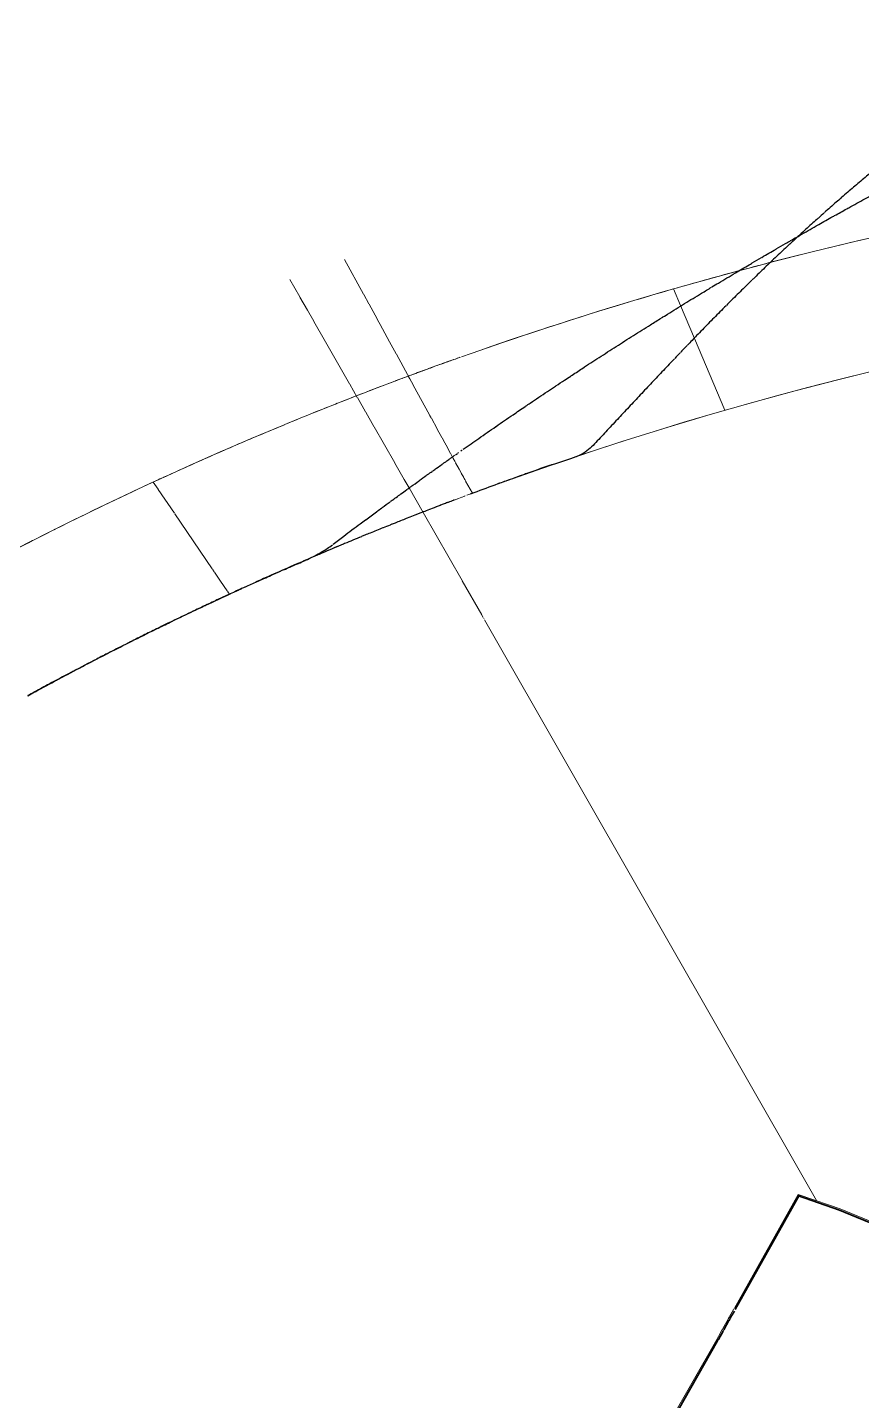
# Model space of a CAD drawing. Header units: millimetres. Extents: x -35445 to 232153, y -57203 to 42724.
# Drawn here: x 155683 to 168099, y 20605 to 41027 of the extents above; entities that cross this region are included whole.
import ezdxf

# ---------------------------------------------------------------- set-up
doc = ezdxf.new("R2010")
doc.units = ezdxf.units.MM
doc.layers.add('C-TOPO', color=7, linetype='Continuous', lineweight=9)

msp = doc.modelspace()

# ---------------------------------------------------------------- linework, layer by layer
at = {"color": 50, "lineweight": 9}
for p, q in [((160687, 37059), (160403, 37578)), ((159737, 37020), (159590, 37278)), ((159850, 36823), (159739, 37017)), ((160764, 36917), (160689, 37054)), ((159945, 36657), (159852, 36820)), ((160887, 36693), (160767, 36912)), ((160119, 36352), (159946, 36655)), ((160914, 36643), (160890, 36687)), ((160934, 36607), (160914, 36643)), ((161073, 36353), (160934, 36607)), ((160476, 35728), (160120, 36352)), ((161172, 36171), (161073, 36351)), ((161374, 35801), (161174, 36167)), ((161650, 35952), (161557, 35918)), ((161777, 35998), (161654, 35953)), ((161775, 35997), (161722, 35978)), ((161850, 36024), (161779, 35998)), ((161853, 36025), (161843, 36021)), ((161895, 36040), (161854, 36025)), ((161985, 36072), (161858, 36027)), ((162022, 36086), (161983, 36072)), ((162027, 36087), (161988, 36073)), ((162048, 36095), (162028, 36088)), ((162052, 36096), (162032, 36089)), ((162078, 36105), (162048, 36095)), ((162082, 36107), (162052, 36096)), ((162112, 36117), (162081, 36106)), ((162117, 36119), (162085, 36108)), ((162123, 36121), (162117, 36119)), ((161352, 35842), (161158, 35769)), ((161553, 35916), (161352, 35842)), ((161352, 35842), (161374, 35801)), ((161374, 35801), (161352, 35842)), ((161374, 35801), (161422, 35714)), ((161422, 35714), (161374, 35801)), ((161422, 35714), (161374, 35801)), ((160593, 35525), (160481, 35720)), ((160656, 35578), (160536, 35532)), ((161425, 35708), (161666, 35267)), ((161666, 35267), (161425, 35708)), ((161666, 35267), (161425, 35708)), ((160716, 35311), (160594, 35523)), ((159741, 35215), (159512, 35121)), ((160841, 35091), (160718, 35307)), ((161668, 35263), (161690, 35222)), ((161690, 35222), (161668, 35263)), ((161690, 35222), (161668, 35263)), ((161695, 35215), (161782, 35055)), ((161782, 35055), (161695, 35215)), ((161782, 35055), (161695, 35215)), ((159048, 34927), (158970, 34893)), ((159156, 34972), (159054, 34929)), ((159509, 35119), (159158, 34973)), ((161150, 34551), (160844, 35086)), ((161783, 35053), (161851, 34928)), ((161851, 34928), (161783, 35053)), ((161851, 34928), (161783, 35053)), ((161854, 34923), (161874, 34887)), ((161874, 34887), (161854, 34923)), ((161874, 34887), (161854, 34923)), ((158970, 34893), (158601, 34735)), ((161876, 34883), (161914, 34812)), ((161914, 34812), (161876, 34883)), ((161914, 34812), (161876, 34883)), ((161915, 34812), (161944, 34759)), ((161944, 34759), (161915, 34812)), ((161944, 34759), (161915, 34812)), ((161946, 34754), (161982, 34689)), ((161982, 34689), (161946, 34754)), ((161982, 34689), (161946, 34754)), ((161211, 34445), (161151, 34549)), ((161983, 34687), (162005, 34647)), ((162005, 34647), (161983, 34687)), ((162005, 34647), (161983, 34687)), ((162009, 34639), (162021, 34618)), ((162021, 34618), (162009, 34639)), ((162021, 34618), (162009, 34639)), ((162021, 34618), (162043, 34577)), ((162043, 34577), (162021, 34618)), ((162043, 34577), (162021, 34618)), ((162044, 34575), (162054, 34558)), ((162054, 34558), (162044, 34575)), ((162054, 34558), (162044, 34575)), ((162056, 34553), (162107, 34460)), ((162107, 34460), (162056, 34553)), ((162107, 34460), (162056, 34553)), ((157704, 34334), (157608, 34290)), ((161290, 34306), (161213, 34441)), ((162108, 34458), (162138, 34404)), ((162138, 34404), (162108, 34458)), ((162138, 34404), (162108, 34458)), ((162141, 34398), (162177, 34332)), ((162177, 34332), (162141, 34398)), ((162177, 34332), (162141, 34398)), ((162180, 34327), (162183, 34321)), ((162183, 34321), (162180, 34327)), ((162183, 34321), (162180, 34327)), ((162185, 34317), (162191, 34306)), ((162191, 34306), (162185, 34317)), ((162191, 34306), (162185, 34317)), ((157602, 34287), (157259, 34128)), ((157627, 34161), (157555, 34266)), ((157870, 33803), (157631, 34155)), ((161363, 34180), (161291, 34306)), ((161572, 33813), (161363, 34180)), ((162192, 34304), (162196, 34297)), ((162196, 34297), (162192, 34304)), ((162196, 34297), (162192, 34304)), ((162197, 34295), (162203, 34285)), ((162203, 34285), (162197, 34295)), ((162203, 34285), (162197, 34295)), ((161782, 33902), (161845, 33926)), ((161848, 33927), (161862, 33932)), ((161869, 33935), (161941, 33962)), ((161946, 33964), (162022, 33993)), ((162025, 33994), (162046, 34002)), ((162049, 34003), (162075, 34013)), ((162076, 34013), (162112, 34027)), ((162123, 34031), (162151, 34042)), ((162151, 34042), (162183, 34053)), ((162180, 34052), (162156, 34043)), ((162198, 34059), (162184, 34054)), ((162187, 34055), (162200, 34060)), ((156364, 33698), (156095, 33565)), ((158433, 32973), (157875, 33795)), ((161176, 33665), (161340, 33730)), ((161646, 33849), (161766, 33896)), ((161767, 33896), (161775, 33899)), ((156093, 33564), (156079, 33557)), ((156090, 33562), (156081, 33558)), ((160655, 33454), (160973, 33583)), ((161114, 33640), (161172, 33663)), ((160653, 33453), (160594, 33429)), ((158462, 32932), (158435, 32972)), ((158557, 32792), (158466, 32926)), ((158655, 32648), (158557, 32792)), ((159075, 32774), (159256, 32855)), ((159256, 32855), (159305, 32877)), ((158675, 32619), (158659, 32642)), ((158689, 32598), (158676, 32616)), ((158258, 32397), (158328, 32430)), ((157631, 32095), (157830, 32192)), ((155919, 31214), (156324, 31430)), ((155690, 31089), (155919, 31214))]:
    msp.add_line(p, q, dxfattribs=at)
at = {"color": 254, "lineweight": 9}
for p, q in [((165406, 36891), (165301, 37139)), ((162073, 34012), (162022, 33993)), ((162109, 34026), (162074, 34012)), ((162147, 34040), (162122, 34030)), ((162156, 34043), (162149, 34041)), ((162152, 32800), (161572, 33813)), ((162444, 32290), (162153, 32798)), ((162466, 32252), (162445, 32288)), ((162478, 32231), (162474, 32237))]:
    msp.add_line(p, q, dxfattribs=at)
at = {"color": 9, "lineweight": 9}
for p, q in [((165613, 36403), (165406, 36891)), ((162205, 34281), (162305, 34099)), ((162305, 34099), (162205, 34281)), ((162305, 34099), (162205, 34281)), ((162225, 34069), (162305, 34099))]:
    msp.add_line(p, q, dxfattribs=at)
at = {"color": 252, "lineweight": 9}
for p, q in [((166065, 35334), (165613, 36403)), ((167429, 23578), (162485, 32218))]:
    msp.add_line(p, q, dxfattribs=at)
for points in [[(173534, 38860, 0), (173031, 38791, 0), (172529, 38717, 0), (172027, 38638, 0), (171527, 38556, 0), (171028, 38469, 0), (170529, 38377, 0), (170032, 38282, 0), (169537, 38182, 0), (169042, 38078, 0), (168549, 37970, 0), (168058, 37857, 0), (167567, 37740, 0), (167079, 37619, 0), (166745, 37534, 0)], [(163073, 34377, 0), (163195, 34420, 0), (163643, 34574, 0), (164093, 34725, 0), (164545, 34872, 0), (164999, 35015, 0), (165455, 35155, 0), (165913, 35290, 0), (166372, 35421, 0), (166832, 35548, 0), (167295, 35672, 0), (167759, 35791, 0), (168224, 35906, 0)]]:
    msp.add_polyline3d(points, dxfattribs=at)
at = {"color": 254, "lineweight": 9}
for points in [[(166273, 37409, 0), (166106, 37364, 0), (165622, 37230, 0), (165140, 37093, 0), (164660, 36951, 0), (164184, 36805, 0)], [(164181, 36805, 0), (163705, 36654, 0), (163230, 36500, 0), (162757, 36341, 0), (162287, 36179, 0), (162146, 36130, 0)], [(159305, 32877, 0), (159685, 33044, 0), (160116, 33229, 0), (160393, 33346, 0)]]:
    msp.add_polyline3d(points, dxfattribs=at)
at = {"color": 9, "lineweight": 9}
for points in [[(166745, 37534, 0), (166592, 37494, 0), (166273, 37409, 0)], [(162305, 34099, 0), (162749, 34261, 0), (163073, 34377, 0)]]:
    msp.add_polyline3d(points, dxfattribs=at)
at = {"color": 50, "lineweight": 9}
for points in [[(161843, 36021, 0), (161818, 36012, 0), (161782, 35999, 0)], [(161150, 35767, 0), (160888, 35667, 0), (160658, 35579, 0)], [(160532, 35530, 0), (160426, 35489, 0), (159966, 35306, 0), (159743, 35216, 0)], [(158597, 34733, 0), (158151, 34536, 0), (157706, 34335, 0)], [(157254, 34126, 0), (156817, 33918, 0), (156377, 33705, 0), (156368, 33700, 0)], [(161347, 33733, 0), (161422, 33762, 0), (161641, 33847, 0)], [(156075, 33555, 0), (155940, 33487, 0), (155761, 33397, 0)], [(160976, 33585, 0), (160985, 33588, 0), (161108, 33638, 0)], [(155758, 33395, 0), (155506, 33266, 0), (155282, 33150, 0)], [(160393, 33346, 0), (160549, 33411, 0), (160653, 33453, 0)], [(158328, 32430, 0), (158407, 32467, 0), (158830, 32663, 0), (159074, 32774, 0)], [(157834, 32194, 0), (157985, 32267, 0), (158258, 32397, 0)], [(156900, 31729, 0), (157151, 31856, 0), (157567, 32063, 0), (157630, 32094, 0)], [(156327, 31432, 0), (156738, 31646, 0), (156895, 31727, 0)]]:
    msp.add_polyline3d(points, dxfattribs=at)
at = {"color": 252, "lineweight": 9}
msp.add_ellipse((181359, -765), major_axis=(48731, 0), ratio=0.823831, start_param=0.161265, end_param=1.875666, dxfattribs=at)
at = {"color": 27, "lineweight": 9}
msp.add_ellipse((181359, -765), major_axis=(46411, 0), ratio=0.823831, start_param=0.161265, end_param=1.983723, dxfattribs=at)
at = {"color": 254, "lineweight": 9}
for major_axis, start_param, end_param in [((48731, 0), 1.886251, 1.8967), ((48731, 0), 1.896732, 1.924357), ((48731, 0), 1.924375, 1.976145), ((46411, 0), 2.000626, 2.006354), ((46411, 0), 2.016868, 2.020722), ((46411, 0), 2.009637, 2.016632), ((46411, 0), 2.0065, 2.009586), ((46411, 0), 2.025757, 2.028497), ((46411, 0), 2.02086, 2.025499), ((46411, 0), 2.034679, 2.071673)]:
    msp.add_ellipse((181359, -765), major_axis=major_axis, ratio=0.823831, start_param=start_param, end_param=end_param, dxfattribs=at)
at = {"color": 9, "lineweight": 9}
msp.add_ellipse((181359, -765), major_axis=(48731, 0), ratio=0.823831, start_param=1.875666, end_param=1.886251, dxfattribs=at)
at = {"color": 50, "lineweight": 9}
for major_axis, start_param, end_param in [((48731, 0), 1.98557, 1.989262), ((48731, 0), 1.979765, 1.981556), ((48731, 0), 1.998339, 2.017702), ((48731, 0), 1.992148, 1.998271), ((48731, 0), 1.989422, 1.99205), ((48731, 0), 2.022744, 2.046372), ((48731, 0), 2.017783, 2.022635), ((48731, 0), 2.046543, 2.062319), ((48731, 0), 2.062352, 2.077517), ((48731, 0), 2.077588, 2.079998), ((48731, 0), 2.080043, 2.115805), ((48731, 0), 2.11626, 2.123846), ((46411, 0), 2.028497, 2.033196), ((48731, 0), 2.123948, 2.135422), ((46411, 0), 2.071788, 2.077409), ((46411, 0), 2.077414, 2.103339), ((46411, 0), 2.107497, 2.125923), ((46411, 0), 2.103339, 2.107385), ((46411, 0), 2.125963, 2.132968), ((46411, 0), 2.133016, 2.140255), ((46411, 0), 2.140255, 2.15704)]:
    msp.add_ellipse((181359, -765), major_axis=major_axis, ratio=0.823831, start_param=start_param, end_param=end_param, dxfattribs=at)
at = {"color": 253, "lineweight": 9}
msp.add_ellipse((181359, -765), major_axis=(46411, 0), ratio=0.823831, start_param=1.983723, end_param=1.995798, dxfattribs=at)
at = {"color": 41, "lineweight": 25}
for points, knots in [([(168307, 38924), (168283, 38905), (168203, 38839), (168065, 38723), (167919, 38600), (167831, 38524), (167801, 38497)], [0.642724036, 0.642724036, 0.642724036, 0.642724036, 0.643835616, 0.646575342, 0.649315068, 0.650769237, 0.650769237, 0.650769237, 0.650769237]), ([(167798, 38495), (167772, 38472), (167688, 38399), (167604, 38325), (167546, 38273), (167545, 38273)], [0.650818215, 0.650818215, 0.650818215, 0.650818215, 0.652054795, 0.654794521, 0.654829567, 0.654829567, 0.654829567, 0.654829567]), ([(167880, 38330), (167899, 38341), (167999, 38396), (168135, 38472), (168252, 38536), (168290, 38556)], [0.287007029, 0.287007029, 0.287007029, 0.287007029, 0.287671233, 0.290410959, 0.291720284, 0.291720284, 0.291720284, 0.291720284]), ([(167453, 38191), (167427, 38167), (167343, 38092), (167242, 38001), (167168, 37932), (167151, 37917)], [0.656285118, 0.656285118, 0.656285118, 0.656285118, 0.657534247, 0.660273973, 0.66105867, 0.66105867, 0.66105867, 0.66105867]), ([(167672, 38214), (167680, 38219), (167750, 38258), (167819, 38296), (167879, 38330)], [0.284638316, 0.284638316, 0.284638316, 0.284638316, 0.284931507, 0.286993291, 0.286993291, 0.286993291, 0.286993291]), ([(167134, 37909), (167160, 37924), (167267, 37986), (167376, 38047), (167458, 38094), (167460, 38095)], [0.278587284, 0.278587284, 0.278587284, 0.278587284, 0.279452055, 0.282191781, 0.282243613, 0.282243613, 0.282243613, 0.282243613]), ([(166827, 37733), (166874, 37760), (166944, 37800), (167015, 37841), (167040, 37855)], [0.275176997, 0.275176997, 0.275176997, 0.275176997, 0.276712329, 0.277533603, 0.277533603, 0.277533603, 0.277533603]), ([(167034, 37809), (167032, 37807), (166973, 37752), (166915, 37698), (166859, 37644)], [0.662914457, 0.662914457, 0.662914457, 0.662914457, 0.663013699, 0.665686156, 0.665686156, 0.665686156, 0.665686156]), ([(166460, 37518), (166464, 37520), (166513, 37549), (166563, 37578), (166609, 37605)], [0.2711218, 0.2711218, 0.2711218, 0.2711218, 0.271232877, 0.272758238, 0.272758238, 0.272758238, 0.272758238]), ([(166856, 37642), (166856, 37642), (166797, 37587), (166681, 37476), (166553, 37353), (166482, 37284), (166469, 37272)], [0.665723806, 0.665723806, 0.665723806, 0.665723806, 0.665753425, 0.668493151, 0.671232877, 0.671842911, 0.671842911, 0.671842911, 0.671842911]), ([(166613, 37608), (166649, 37629), (166720, 37670), (166791, 37711), (166827, 37732)], [0.272810171, 0.272810171, 0.272810171, 0.272810171, 0.273972603, 0.275169272, 0.275169272, 0.275169272, 0.275169272]), ([(165871, 37167), (165904, 37187), (166021, 37257), (166206, 37368), (166357, 37458), (166426, 37498)], [0.264681742, 0.264681742, 0.264681742, 0.264681742, 0.265753425, 0.268493151, 0.270743346, 0.270743346, 0.270743346, 0.270743346]), ([(166465, 37268), (166422, 37225), (166321, 37126), (166194, 37001), (166111, 36918), (166086, 36893)], [0.67190761, 0.67190761, 0.67190761, 0.67190761, 0.673972603, 0.676712329, 0.677919289, 0.677919289, 0.677919289, 0.677919289]), ([(165120, 36707), (165150, 36726), (165265, 36798), (165465, 36921), (165683, 37054), (165817, 37135), (165866, 37164)], [0.256544369, 0.256544369, 0.256544369, 0.256544369, 0.257534247, 0.260273973, 0.263013699, 0.264627916, 0.264627916, 0.264627916, 0.264627916]), ([(166082, 36889), (166051, 36858), (165962, 36769), (165816, 36620), (165655, 36455), (165552, 36349), (165506, 36301)], [0.677980064, 0.677980064, 0.677980064, 0.677980064, 0.679452055, 0.682191781, 0.684931507, 0.687117148, 0.687117148, 0.687117148, 0.687117148]), ([(163944, 35957), (164026, 36011), (164194, 36120), (164447, 36283), (164702, 36445), (164925, 36586), (165063, 36672), (165115, 36704)], [0.24392713, 0.24392713, 0.24392713, 0.24392713, 0.24657534, 0.24931507, 0.25205479, 0.25479452, 0.25649759, 0.25649759, 0.25649759, 0.25649759]), ([(165502, 36296), (165492, 36286), (165460, 36253), (165429, 36221), (165408, 36199)], [0.687186251, 0.687186251, 0.687186251, 0.687186251, 0.687671233, 0.688678432, 0.688678432, 0.688678432, 0.688678432]), ([(163771, 35844), (163826, 35880), (163883, 35917), (163941, 35955), (163944, 35957)], [0.242080374, 0.242080374, 0.242080374, 0.242080374, 0.243835616, 0.243927126, 0.243927126, 0.243927126, 0.243927126]), ([(163549, 35696), (163592, 35725), (163665, 35774), (163739, 35822), (163769, 35842)], [0.239701887, 0.239701887, 0.239701887, 0.239701887, 0.24109589, 0.242055091, 0.242055091, 0.242055091, 0.242055091]), ([(163096, 35393), (163120, 35409), (163228, 35482), (163377, 35582), (163502, 35666), (163542, 35692)], [0.234858074, 0.234858074, 0.234858074, 0.234858074, 0.235616438, 0.238356164, 0.239634848, 0.239634848, 0.239634848, 0.239634848]), ([(162658, 35094), (162742, 35152), (162887, 35251), (163032, 35349), (163092, 35390)], [0.230168131, 0.230168131, 0.230168131, 0.230168131, 0.232876712, 0.234816735, 0.234816735, 0.234816735, 0.234816735]), ([(162170, 34754), (162247, 34808), (162408, 34921), (162570, 35033), (162655, 35091)], [0.224919118, 0.224919118, 0.224919118, 0.224919118, 0.22739726, 0.230130042, 0.230130042, 0.230130042, 0.230130042]), ([(162684, 34238), (162564, 34194), (162429, 34145), (162293, 34094), (162277, 34089)], [0.72075497, 0.72075497, 0.72075497, 0.72075497, 0.723287671, 0.723623931, 0.723623931, 0.723623931, 0.723623931]), ([(162803, 34280), (162773, 34270), (162741, 34258), (162709, 34247), (162707, 34246)], [0.7199259534, 0.7199259534, 0.7199259534, 0.7199259534, 0.7205479452, 0.720597641, 0.720597641, 0.720597641, 0.720597641]), ([(161085, 33975), (161102, 33988), (161142, 34018), (161183, 34047), (161207, 34064)], [0.213135876, 0.213135876, 0.213135876, 0.213135876, 0.21369863, 0.21447132, 0.21447132, 0.21447132, 0.21447132]), ([(160231, 33340), (160285, 33380), (160417, 33485), (160580, 33604), (160689, 33684), (160715, 33703)], [0.203691203, 0.203691203, 0.203691203, 0.203691203, 0.205479452, 0.208219178, 0.209070715, 0.209070715, 0.209070715, 0.209070715]), ([(160880, 33825), (160882, 33827), (160908, 33846), (160933, 33865), (160957, 33882)], [0.2108880593, 0.2108880593, 0.2108880593, 0.2108880593, 0.2109589041, 0.2117395959, 0.2117395959, 0.2117395959, 0.2117395959]), ([(160339, 33323), (160234, 33279), (160105, 33225), (159976, 33170), (159952, 33159)], [0.737450755, 0.737450755, 0.737450755, 0.737450755, 0.739726027, 0.740251759, 0.740251759, 0.740251759, 0.740251759]), ([(159961, 33170), (160028, 33205), (160116, 33256), (160197, 33314), (160223, 33333)], [0.200940392, 0.200940392, 0.200940392, 0.200940392, 0.202739726, 0.203596465, 0.203596465, 0.203596465, 0.203596465]), ([(159951, 33159), (159849, 33115), (159636, 33023), (159423, 32930), (159312, 32880)], [0.740260202, 0.740260202, 0.740260202, 0.740260202, 0.742465753, 0.744913797, 0.744913797, 0.744913797, 0.744913797]), ([(159827, 33105), (159835, 33108), (159881, 33130), (159925, 33151), (159959, 33169)], [0.199815882, 0.199815882, 0.199815882, 0.199815882, 0.2, 0.200919455, 0.200919455, 0.200919455, 0.200919455])]:
    msp.add_open_spline(points, degree=3, knots=knots, dxfattribs=at)
for points in [[(167541, 38270), (167513, 38244), (167484, 38219), (167456, 38193)], [(167461, 38096), (167531, 38135), (167600, 38174), (167669, 38213)], [(167042, 37857), (167073, 37874), (167103, 37892), (167134, 37909)], [(166428, 37499), (166439, 37506), (166449, 37512), (166460, 37518)], [(165403, 36193), (165374, 36164), (165346, 36134), (165318, 36104)], [(165314, 36100), (165309, 36096), (165305, 36091), (165300, 36086)], [(163474, 34517), (163467, 34515), (163461, 34513), (163455, 34511)], [(163067, 34375), (162980, 34343), (162891, 34312), (162803, 34280)], [(163098, 34386), (163088, 34382), (163078, 34378), (163067, 34375)], [(161242, 34090), (161271, 34111), (161300, 34132), (161329, 34154)], [(162707, 34246), (162699, 34243), (162692, 34241), (162684, 34238)], [(160964, 33887), (161003, 33916), (161042, 33944), (161081, 33973)], [(160719, 33706), (160772, 33745), (160824, 33784), (160877, 33823)], [(159608, 33009), (159681, 33040), (159752, 33071), (159818, 33101)], [(159313, 32881), (159359, 32901), (159404, 32922), (159451, 32942)], [(159495, 32961), (159531, 32976), (159567, 32992), (159603, 33007)]]:
    msp.add_open_spline(points, degree=3, dxfattribs=at)
at = {"color": 40, "lineweight": 25}
msp.add_open_spline([(167151, 37917), (167113, 37882), (167075, 37846), (167036, 37811)], degree=3, dxfattribs=at)
for points, knots in [([(165300, 36086), (165300, 36086), (165242, 36025), (165127, 35904), (164955, 35722), (164784, 35539), (164613, 35357), (164442, 35174), (164272, 34993), (164100, 34805), (163984, 34698), (163864, 34647), (163852, 34642)], [0.69039252, 0.69039252, 0.69039252, 0.69039252, 0.69041096, 0.69315068, 0.69589041, 0.69863014, 0.70136986, 0.70410959, 0.70684932, 0.70958904, 0.71232877, 0.71262321, 0.71262321, 0.71262321, 0.71262321]), ([(163847, 34640), (163747, 34600), (163608, 34560), (163481, 34519), (163474, 34517)], [0.712660362, 0.712660362, 0.712660362, 0.712660362, 0.715068493, 0.715207516, 0.715207516, 0.715207516, 0.715207516]), ([(163455, 34511), (163332, 34471), (163218, 34429), (163100, 34386), (163098, 34386)], [0.715334041, 0.715334041, 0.715334041, 0.715334041, 0.717808219, 0.717845949, 0.717845949, 0.717845949, 0.717845949])]:
    msp.add_open_spline(points, degree=3, knots=knots, dxfattribs=at)
at = {"color": 10, "lineweight": 25}
for points in [[(162132, 34727), (162135, 34729), (162138, 34731), (162140, 34733)], [(161782, 34479), (161805, 34496), (161829, 34512), (161852, 34529)], [(161961, 34606), (161974, 34615), (161987, 34624), (162000, 34634)], [(162008, 34640), (162021, 34648), (162033, 34657), (162045, 34665)], [(162056, 34673), (162065, 34680), (162074, 34686), (162083, 34692)], [(162089, 34697), (162093, 34699), (162096, 34702), (162100, 34704)], [(161516, 34288), (161552, 34314), (161588, 34340), (161624, 34366)], [(161708, 34426), (161716, 34432), (161723, 34437), (161731, 34442)], [(161733, 34444), (161749, 34455), (161765, 34467), (161782, 34479)], [(161391, 34198), (161432, 34227), (161472, 34256), (161512, 34285)], [(158110, 32326), (158018, 32282), (157926, 32238), (157834, 32194)], [(158333, 32432), (158308, 32420), (158283, 32409), (158259, 32397)], [(158259, 32397), (158283, 32409), (158308, 32420), (158333, 32432)], [(157631, 32095), (157697, 32127), (157764, 32160), (157830, 32192)], [(155796, 31147), (155907, 31207), (156018, 31267), (156129, 31326)], [(155791, 31144), (155757, 31126), (155724, 31108), (155691, 31090)]]:
    msp.add_open_spline(points, degree=3, dxfattribs=at)
for points, knots in [([(162146, 34737), (162146, 34737), (162148, 34738), (162151, 34740), (162153, 34742)], [0.22465364663, 0.22465364663, 0.22465364663, 0.22465364663, 0.22465753425, 0.22473458008, 0.22473458008, 0.22473458008, 0.22473458008]), ([(161856, 34532), (161868, 34540), (161902, 34564), (161935, 34588), (161957, 34603)], [0.22152965, 0.22152965, 0.22152965, 0.22152965, 0.221917808, 0.222613856, 0.222613856, 0.222613856, 0.222613856]), ([(161628, 34369), (161632, 34371), (161658, 34390), (161684, 34409), (161707, 34425)], [0.2190545712, 0.2190545712, 0.2190545712, 0.2190545712, 0.2191780822, 0.219911144, 0.219911144, 0.219911144, 0.219911144]), ([(157834, 32194), (157877, 32215), (158018, 32283), (158159, 32350), (158257, 32396)], [0.185336631, 0.185336631, 0.185336631, 0.185336631, 0.18630137, 0.188460973, 0.188460973, 0.188460973, 0.188460973]), ([(158257, 32396), (158225, 32381), (158176, 32358), (158127, 32335), (158110, 32326)], [0.752704002, 0.752704002, 0.752704002, 0.752704002, 0.753424658, 0.753802295, 0.753802295, 0.753802295, 0.753802295]), ([(156900, 31729), (157009, 31785), (157239, 31901), (157483, 32022), (157618, 32089), (157630, 32094)], [0.178357271, 0.178357271, 0.178357271, 0.178357271, 0.180821918, 0.183561644, 0.183827612, 0.183827612, 0.183827612, 0.183827612]), ([(157630, 32094), (157564, 32062), (157425, 31993), (157286, 31924), (157214, 31888)], [0.75740622, 0.75740622, 0.75740622, 0.75740622, 0.75890411, 0.760562009, 0.760562009, 0.760562009, 0.760562009]), ([(157830, 32192), (157819, 32186), (157752, 32154), (157686, 32122), (157631, 32095)], [0.755898699, 0.755898699, 0.755898699, 0.755898699, 0.756164384, 0.757400077, 0.757400077, 0.757400077, 0.757400077]), ([(157212, 31887), (157165, 31863), (157061, 31811), (156957, 31758), (156900, 31729)], [0.760577564, 0.760577564, 0.760577564, 0.760577564, 0.761643836, 0.762958192, 0.762958192, 0.762958192, 0.762958192]), ([(156135, 31330), (156138, 31331), (156260, 31396), (156494, 31520), (156727, 31640), (156840, 31698)], [0.172528353, 0.172528353, 0.172528353, 0.172528353, 0.17260274, 0.175342466, 0.17790448, 0.17790448, 0.17790448, 0.17790448]), ([(156895, 31727), (156835, 31696), (156656, 31604), (156467, 31506), (156340, 31438), (156330, 31433)], [0.762994885, 0.762994885, 0.762994885, 0.762994885, 0.764383562, 0.767123288, 0.767352832, 0.767352832, 0.767352832, 0.767352832]), ([(156845, 31701), (156851, 31704), (156868, 31713), (156884, 31721), (156895, 31727)], [0.1779449498, 0.1779449498, 0.1779449498, 0.1779449498, 0.1780821918, 0.1783212782, 0.1783212782, 0.1783212782, 0.1783212782]), ([(156324, 31430), (156218, 31374), (156042, 31280), (155867, 31186), (155796, 31147)], [0.767398103, 0.767398103, 0.767398103, 0.767398103, 0.769863014, 0.771524022, 0.771524022, 0.771524022, 0.771524022]), ([(155687, 31088), (155721, 31106), (155756, 31125), (155790, 31144), (155791, 31144)], [0.1690681492, 0.1690681492, 0.1690681492, 0.1690681492, 0.1698630137, 0.169870799, 0.169870799, 0.169870799, 0.169870799])]:
    msp.add_open_spline(points, degree=3, knots=knots, dxfattribs=at)
at = {"color": 255, "lineweight": 25}
for points, knots in [([(161333, 34156), (161351, 34169), (161369, 34182), (161387, 34195), (161387, 34195)], [0.215845983, 0.215845983, 0.215845983, 0.215845983, 0.2164383562, 0.2164389157, 0.2164389157, 0.2164389157, 0.2164389157]), ([(161942, 33962), (161940, 33962), (161916, 33953), (161892, 33943), (161869, 33935)], [0.7259995701, 0.7259995701, 0.7259995701, 0.7259995701, 0.7260273973, 0.7265155861, 0.7265155861, 0.7265155861, 0.7265155861]), ([(161642, 33847), (161612, 33836), (161513, 33798), (161415, 33760), (161347, 33733)], [0.72812824, 0.72812824, 0.72812824, 0.72812824, 0.728767123, 0.730221627, 0.730221627, 0.730221627, 0.730221627]), ([(160973, 33583), (160910, 33558), (160821, 33522), (160733, 33486), (160707, 33476)], [0.732898913, 0.732898913, 0.732898913, 0.732898913, 0.734246575, 0.734803458, 0.734803458, 0.734803458, 0.734803458]), ([(161173, 33664), (161171, 33663), (161151, 33655), (161132, 33647), (161114, 33640)], [0.7314689273, 0.7314689273, 0.7314689273, 0.7314689273, 0.7315068493, 0.731889472, 0.731889472, 0.731889472, 0.731889472]), ([(160653, 33453), (160569, 33419), (160465, 33376), (160361, 33332), (160339, 33323)], [0.735193238, 0.735193238, 0.735193238, 0.735193238, 0.736986301, 0.737450755, 0.737450755, 0.737450755, 0.737450755]), ([(159075, 32774), (159080, 32776), (159159, 32812), (159238, 32848), (159313, 32881)], [0.194422546, 0.194422546, 0.194422546, 0.194422546, 0.194520548, 0.196158673, 0.196158673, 0.196158673, 0.196158673]), ([(159312, 32880), (159299, 32874), (159220, 32839), (159141, 32804), (159075, 32774)], [0.744913797, 0.744913797, 0.744913797, 0.744913797, 0.745205479, 0.74665233, 0.74665233, 0.74665233, 0.74665233]), ([(159075, 32774), (159016, 32747), (158938, 32712), (158860, 32676), (158840, 32667)], [0.746655385, 0.746655385, 0.746655385, 0.746655385, 0.747945205, 0.748382081, 0.748382081, 0.748382081, 0.748382081]), ([(158333, 32432), (158334, 32432), (158459, 32491), (158584, 32550), (158709, 32607)], [0.189014125, 0.189014125, 0.189014125, 0.189014125, 0.189041096, 0.191768272, 0.191768272, 0.191768272, 0.191768272]), ([(158656, 32583), (158614, 32563), (158505, 32513), (158398, 32463), (158333, 32432)], [0.749742023, 0.749742023, 0.749742023, 0.749742023, 0.750684932, 0.75214325, 0.75214325, 0.75214325, 0.75214325])]:
    msp.add_open_spline(points, degree=3, knots=knots, dxfattribs=at)
for points in [[(161209, 34066), (161220, 34074), (161231, 34082), (161242, 34090)], [(161843, 33925), (161823, 33917), (161803, 33909), (161783, 33902)], [(161863, 33933), (161858, 33931), (161853, 33929), (161848, 33927)], [(162022, 33993), (161996, 33983), (161971, 33974), (161946, 33964)], [(162034, 33997), (162031, 33996), (162028, 33995), (162026, 33994)], [(161341, 33730), (161286, 33708), (161231, 33687), (161176, 33665)], [(161766, 33896), (161728, 33881), (161690, 33866), (161652, 33851)], [(161775, 33899), (161773, 33898), (161770, 33897), (161768, 33896)], [(161081, 33627), (161046, 33613), (161011, 33599), (160976, 33585)], [(161108, 33638), (161101, 33635), (161093, 33632), (161086, 33629)], [(160703, 33474), (160687, 33467), (160671, 33461), (160655, 33454)], [(158853, 32673), (158858, 32675), (158862, 32677), (158867, 32679)], [(158839, 32667), (158778, 32639), (158717, 32611), (158657, 32583)], [(158788, 32643), (158809, 32653), (158831, 32663), (158853, 32673)]]:
    msp.add_open_spline(points, degree=3, dxfattribs=at)
at = {"layer": 'C-TOPO'}
for p, q in [((166205, 21981), (167153, 23672)), ((167623, 23511), (167153, 23672)), ((167778, 23458), (167623, 23511)), ((168397, 23205), (167778, 23458)), ((166133, 21853), (166153, 21888)), ((166153, 21888), (166193, 21960)), ((166194, 21961), (166198, 21967)), ((165995, 21605), (166025, 21660)), ((166027, 21664), (166034, 21676)), ((166036, 21678), (166114, 21818)), ((166115, 21820), (166132, 21851)), ((165944, 21515), (165241, 20283)), ((165944, 21515), (165994, 21604))]:
    msp.add_line(p, q, dxfattribs=at)
at = {"layer": 'C-TOPO', "lineweight": 35}
for p, q in [((166216, 21958), (167173, 23666)), ((167771, 23438), (167143, 23654)), ((168386, 23186), (167771, 23438)), ((166145, 21831), (166164, 21865)), ((166165, 21867), (166205, 21937)), ((166039, 21642), (166046, 21654)), ((166048, 21658), (166125, 21796)), ((166126, 21797), (166142, 21825)), ((165264, 20281), (165956, 21493)), ((165956, 21493), (165966, 21512)), ((165968, 21515), (166037, 21639))]:
    msp.add_line(p, q, dxfattribs=at)

doc.saveas('drawing.dxf')
